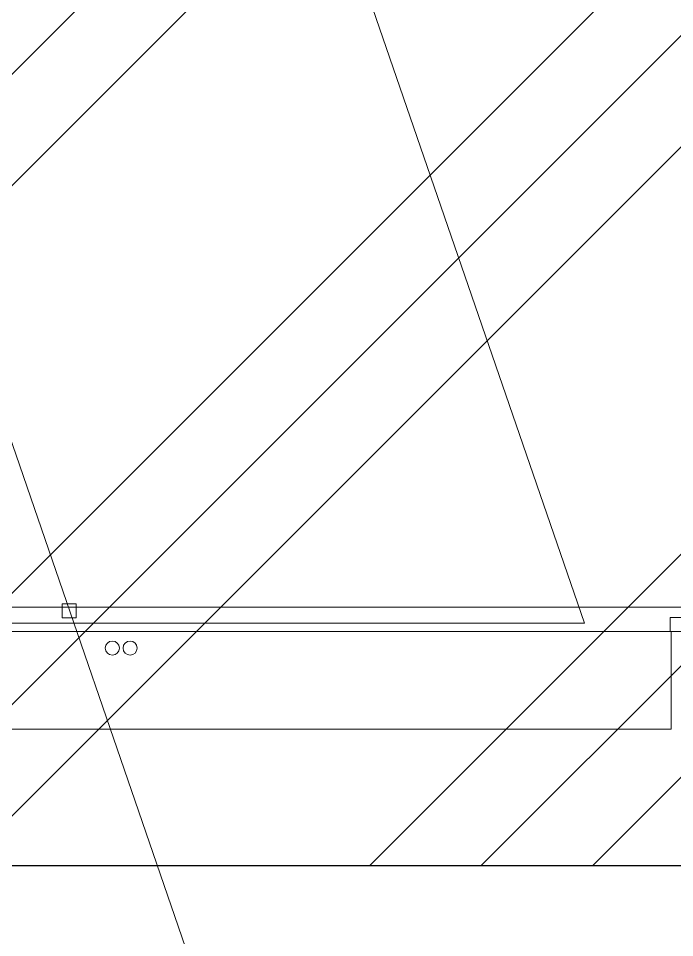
# Model space of a CAD drawing. Header units: millimetres. Extents: x 674 to 609626, y -20132 to 4061356.
# Drawn here: x 449005 to 456017, y 3966316 to 3976140 of the extents above; entities that cross this region are included whole.
import ezdxf

# ---------------------------------------------------------------- set-up
doc = ezdxf.new("R2010")
doc.units = ezdxf.units.MM
for name, color, linetype, lineweight in [('A-010-M_LINE', 90, 'Continuous', 18), ('A-230-M_FLOOR', 192, 'Continuous', 13), ('M-520-M_DRAINAGE_FW', 2, 'Continuous', 13), ('S-280-M_COLUMN', 52, 'Continuous', 13), ('Z-030-M_GRID', 191, 'Continuous', 13), ('Z-060-M_DETAIL', 92, 'Continuous', 25)]:
    doc.layers.add(name, color=color, linetype=linetype, lineweight=lineweight)

# ---------------------------------------------------------------- blocks, each defined once
blk = doc.blocks.new('Downpipe - L Spreader - Default-3252580-S0_021 - ROOF LOADING PLAN')
at = {"layer": 'M-520-M_DRAINAGE_FW', "lineweight": 5}
for start, end in [(0, 180), (180, 0)]:
    blk.add_arc((-39.8, 150), 75, start, end, dxfattribs=at)
blk = doc.blocks.new('Downpipe - L Spreader - Default-V93-S0_021 - ROOF LOADING PLAN')
at = {"layer": 'M-520-M_DRAINAGE_FW', "lineweight": 5}
for start, end in [(0, 180), (180, 0)]:
    blk.add_arc((-39.8, 150), 75, start, end, dxfattribs=at)
blk = doc.blocks.new('SHS-Square Hollow Section-Column - 150x150xSHS-3248361-S0_021 - ROOF LOADING PLAN')
at = {"layer": 'S-280-M_COLUMN', "lineweight": 5}
for p, q in [((-75, 75), (-75, -75)), ((-75, 75), (75, 75)), ((75, 75), (75, -75)), ((-75, -75), (75, -75))]:
    blk.add_line(p, q, dxfattribs=at)
blk = doc.blocks.new('25021-APA-ZZ-ZZ-M3-AR-000001_V3_rvt-2-S0_021 - ROOF LOADING PLAN')
at = {"layer": 'A-230-M_FLOOR', "lineweight": 5}
for p, q in [((-2373995.2, 3982365.3), (-2369626.5, 3969677.9)), ((-2368709.5, 3969587.9), (-2368709.5, 3969737.9)), ((-2368709.5, 3969737.9), (-2366823.5, 3969737.9)), ((-2369626.5, 3969677.9), (-2393037.7, 3969677.9)), ((-2383824.6, 3969587.9), (-2368709.5, 3969587.9)), ((-2368709.5, 3969587.9), (-2368699.5, 3969587.9)), ((-2368699.5, 3969587.9), (-2366823.5, 3969587.9)), ((-2368699.5, 3969116.7), (-2368699.5, 3969587.9)), ((-2368699.5, 3968543.9), (-2368699.5, 3969116.7)), ((-2376419.3, 3968543.9), (-2368699.5, 3968543.9))]:
    blk.add_line(p, q, dxfattribs=at)
at = {"layer": 'M-520-M_DRAINAGE_FW', "color": 253, "lineweight": 5, "rotation": 180}
for name, p in [('Downpipe - L Spreader - Default-V93-S0_021 - ROOF LOADING PLAN', (-2374710.6, 3969560.1)), ('Downpipe - L Spreader - Default-3252580-S0_021 - ROOF LOADING PLAN', (-2374520.6, 3969560.1))]:
    blk.add_blockref(name, p, dxfattribs=at)
at = {"layer": 'S-280-M_COLUMN', "color": 253, "lineweight": 5}
blk.add_blockref('SHS-Square Hollow Section-Column - 150x150xSHS-3248361-S0_021 - ROOF LOADING PLAN', (-2375133.2, 3969806.9), dxfattribs=at)

msp = doc.modelspace()

# ---------------------------------------------------------------- hatches: boundary and pattern name
at = {"layer": 'Z-060-M_DETAIL', "lineweight": 18}
h = msp.add_hatch(dxfattribs=at)
h.set_pattern_fill('FP_46', color=171, style=0, pattern_type=2)
h.set_pattern_definition([(45, (2824679.3, 0), (-3367.596, 3367.596), []), (45, (2825870, 0), (0, 6735.192), []), (45, (2823488.7, 0), (0, 6735.192), [])])
h.paths.add_polyline_path([(521463.5, 3967087.2), (526641.8, 3967087.2), (519221, 3993545.4), (507838.3, 3995964.9), (506690.8, 3999297.5), (504771.9, 3998993.5), (498761.8, 4037108.9), (471346.8, 4030276.5), (477409.9, 4012393.8), (477108.2, 4012291.6), (470444.5, 4031643.9), (413821.6, 4012146.7), (429337.1, 3967087.2), (517392.2, 3967087.2)])

# ---------------------------------------------------------------- linework, layer by layer
at = {"layer": 'A-010-M_LINE', "lineweight": 25}
msp.add_line((429337.1, 3967087.2), (526641.8, 3967087.2), dxfattribs=at)
at = {"layer": 'Z-030-M_GRID'}
for p, q in [((458480, 3943881.9), (430330.3, 4025632.8)), ((426794.8, 3969846.7), (524069.4, 3969846.7))]:
    msp.add_line(p, q, dxfattribs=at)

# ---------------------------------------------------------------- block references
at = {"lineweight": 5}
msp.add_blockref('25021-APA-ZZ-ZZ-M3-AR-000001_V3_rvt-2-S0_021 - ROOF LOADING PLAN', (2824679.3, 0), dxfattribs=at)

doc.saveas('drawing.dxf')
